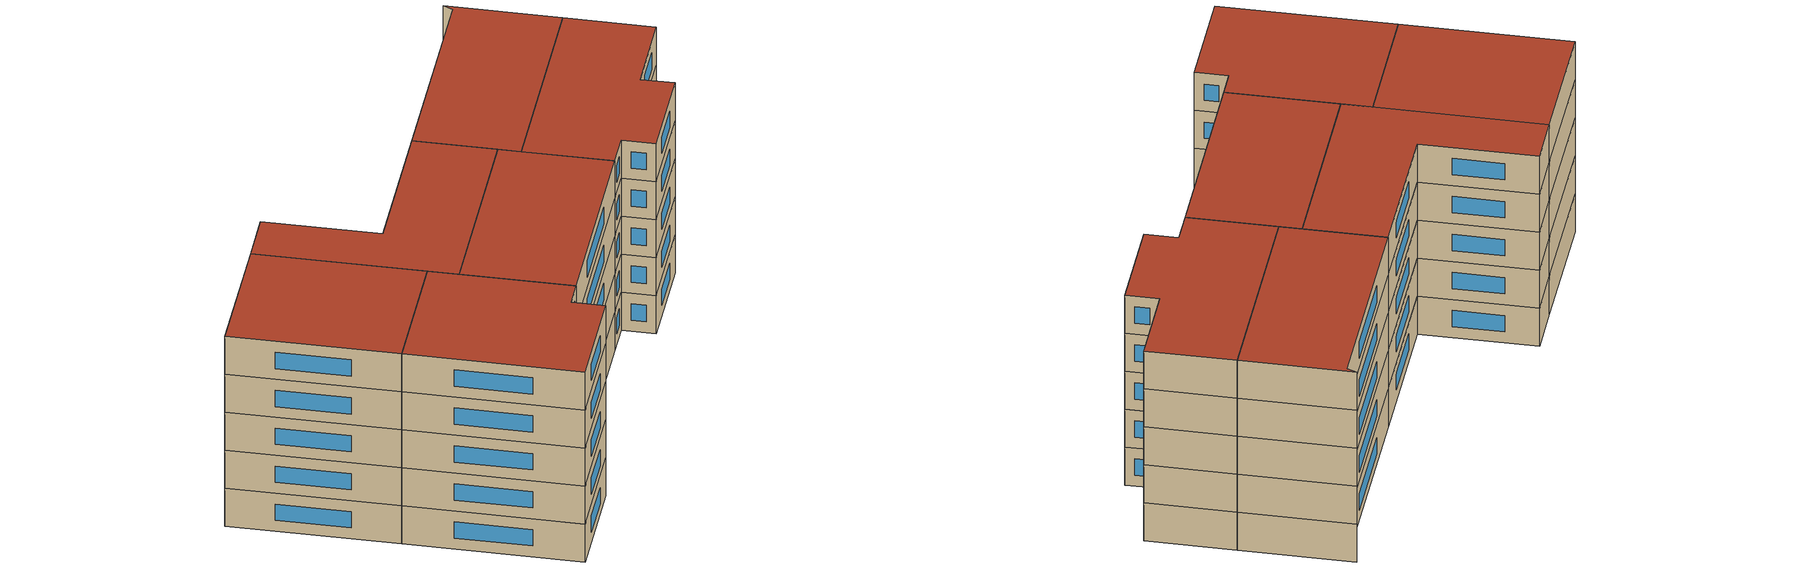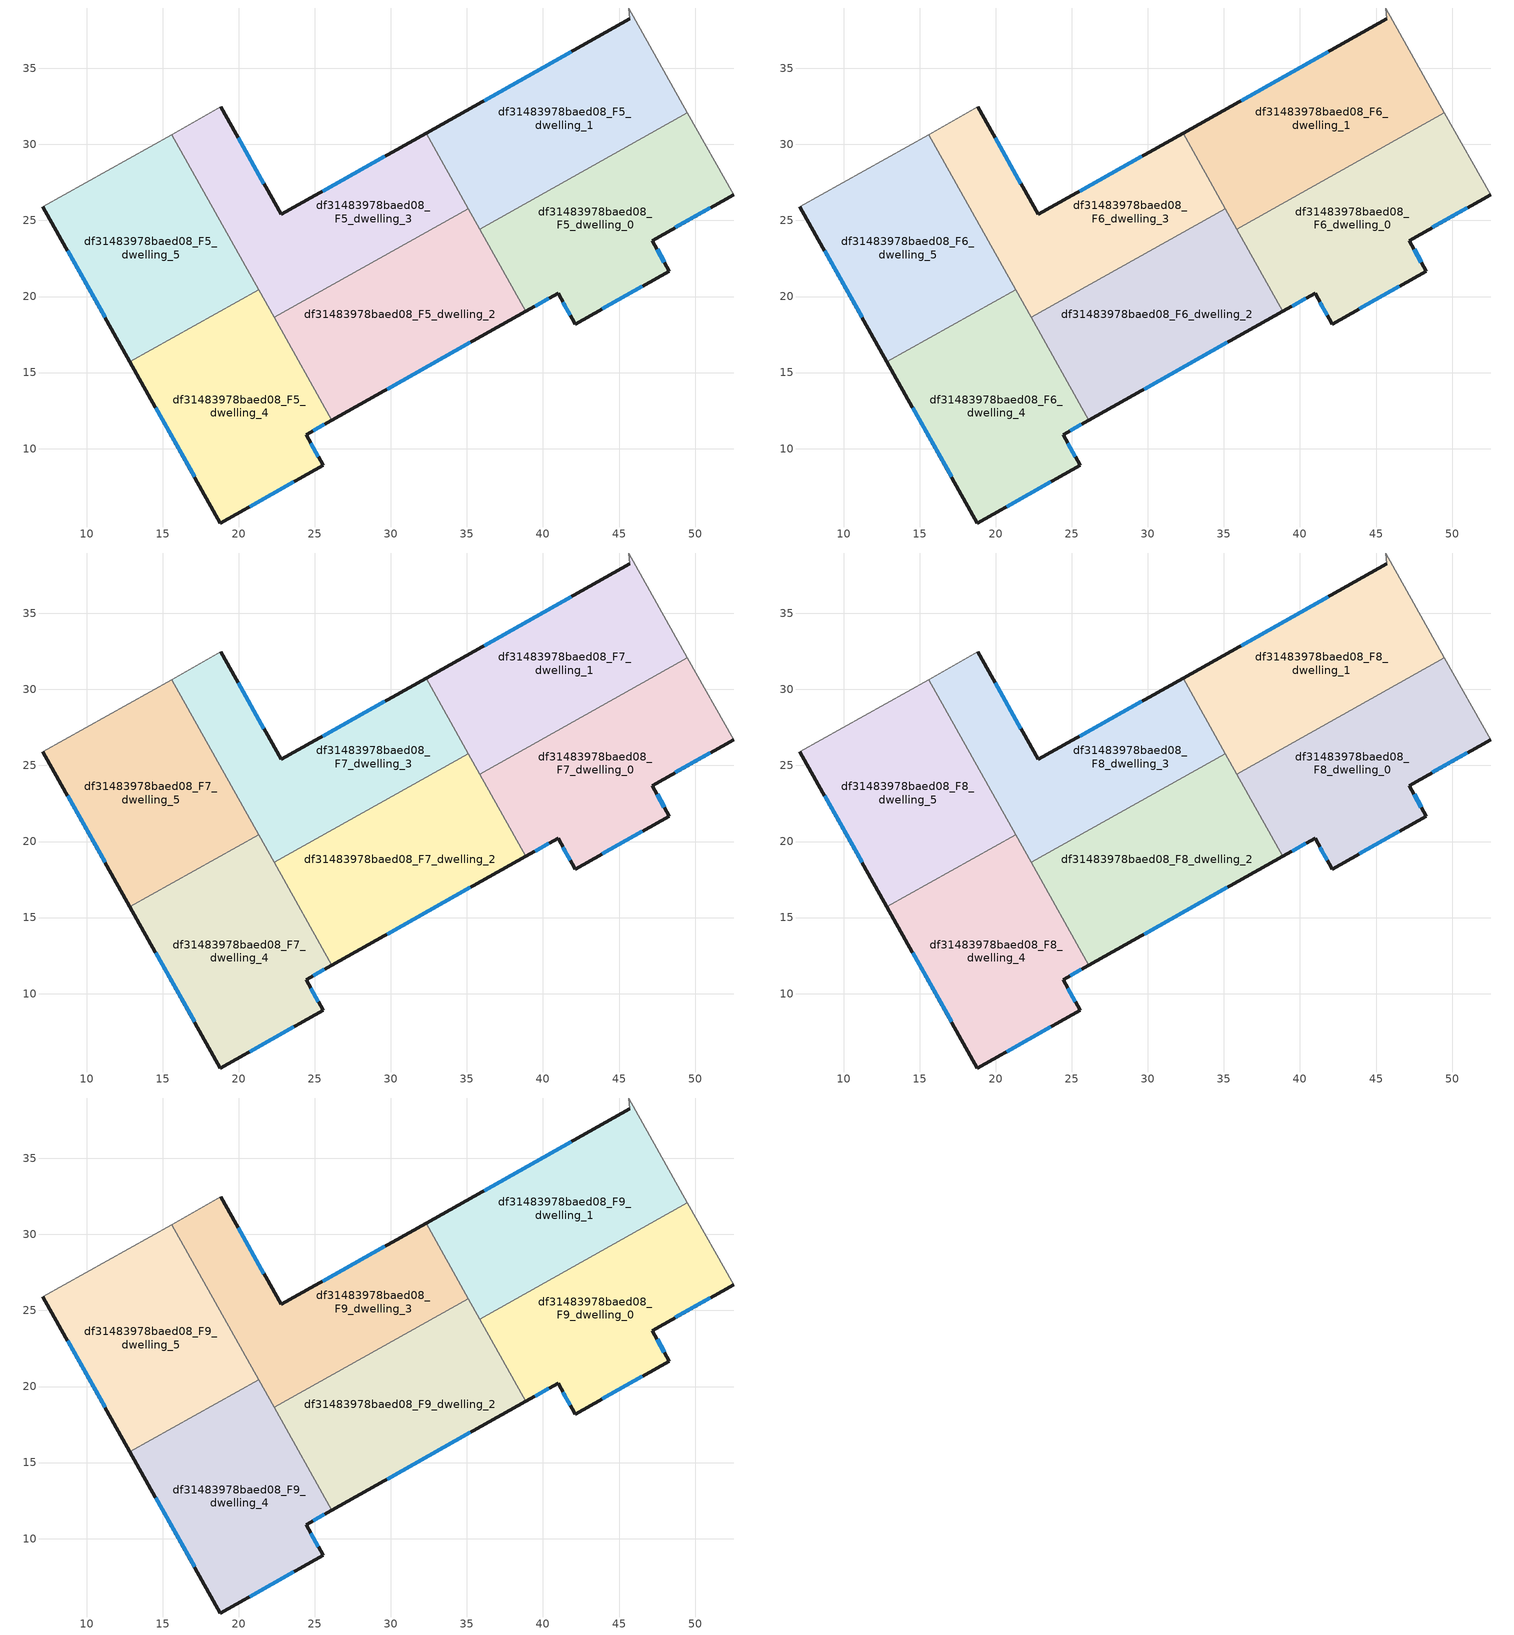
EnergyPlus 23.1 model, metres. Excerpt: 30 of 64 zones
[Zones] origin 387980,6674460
df31483978baed08_F5_dwelling_0
 floor to df31483978baed08_F4_dwelling_0 (EU_floor_Construction): 49.5,32.09 52.53,26.69 47.17,23.68 48.31,21.66 42.12,18.19 40.99,20.21 38.88,19.03 35.85,24.43 z15
 wall outside (EU_wall_Construction): 38.88,19.03 40.99,20.21 42.12,18.19 48.31,21.66 47.17,23.68 52.53,26.69 z15:18
 wall adiabatic (EU_wall_Construction): 52.53,26.69 49.5,32.09 z15:18
 wall to df31483978baed08_F5_dwelling_2 (EU_wall_Construction): 35.85,24.43 38.88,19.03 z15:18
 wall to df31483978baed08_F5_dwelling_1 (EU_wall_Construction): 49.5,32.09 35.85,24.43 z15:18
 window (EU_Window_Construction): 41.31,19.64 41.8,18.77 / 39.48,19.37 40.39,19.87 / 48.7,24.54 51,25.83 / 47.98,22.24 47.5,23.1 / 43.89,19.18 46.54,20.67 z15.86:17.14
df31483978baed08_F5_dwelling_1
 floor to df31483978baed08_F4_dwelling_1 (EU_floor_Construction): 45.64,38.97 49.5,32.09 35.85,24.43 32.31,30.74 45.7,38.25 z15
 wall outside (EU_wall_Construction): 45.7,38.25 32.31,30.74 z15:18
 wall adiabatic (EU_wall_Construction): 49.5,32.09 45.64,38.97 45.7,38.25 z15:18
 wall to df31483978baed08_F5_dwelling_3 (EU_wall_Construction): 32.31,30.74 35.09,25.78 z15:18
 wall to df31483978baed08_F5_dwelling_2 (EU_wall_Construction): 35.09,25.78 35.85,24.43 z15:18
 window (EU_Window_Construction): 41.87,36.1 36.13,32.89 z15.86:17.14
df31483978baed08_F5_dwelling_2
 floor to df31483978baed08_F4_dwelling_2 (EU_floor_Construction): 35.09,25.78 38.88,19.03 26.11,11.87 22.33,18.62 z15
 wall outside (EU_wall_Construction): 26.11,11.87 38.88,19.03 z15:18
 wall to df31483978baed08_F5_dwelling_3 (EU_wall_Construction): 35.09,25.78 22.33,18.62 z15:18
 wall to df31483978baed08_F5_dwelling_4 (EU_wall_Construction): 22.33,18.62 26.11,11.87 z15:18
 window (EU_Window_Construction): 29.76,13.91 35.23,16.98 z15.86:17.14
df31483978baed08_F5_dwelling_3
 floor to df31483978baed08_F4_dwelling_3 (EU_floor_Construction): 32.31,30.74 35.09,25.78 22.33,18.62 15.58,30.65 18.82,32.47 22.78,25.4 z15
 wall outside (EU_wall_Construction): 32.31,30.74 22.78,25.4 18.82,32.47 z15:18
 wall adiabatic (EU_wall_Construction): 18.82,32.47 15.58,30.65 z15:18
 wall to df31483978baed08_F5_dwelling_5 (EU_wall_Construction): 15.58,30.65 21.3,20.45 z15:18
 wall to df31483978baed08_F5_dwelling_4 (EU_wall_Construction): 21.3,20.45 22.33,18.62 z15:18
 window (EU_Window_Construction): 29.59,29.22 25.5,26.93 / 21.65,27.42 19.95,30.45 z15.86:17.14
df31483978baed08_F5_dwelling_4
 floor to df31483978baed08_F4_dwelling_4 (EU_floor_Construction): 21.3,20.45 26.11,11.87 24.42,10.91 25.55,8.9 18.79,5.11 12.84,15.71 z15
 wall outside (EU_wall_Construction): 12.84,15.71 18.79,5.11 25.55,8.9 24.42,10.91 26.11,11.87 z15:18
 wall to df31483978baed08_F5_dwelling_5 (EU_wall_Construction): 21.3,20.45 12.84,15.71 z15:18
 window (EU_Window_Construction): 24.9,11.19 25.63,11.59 / 25.23,9.48 24.74,10.34 / 20.72,6.19 23.62,7.82 / 14.54,12.68 17.09,8.14 z15.86:17.14
df31483978baed08_F5_dwelling_5
 floor to df31483978baed08_F4_dwelling_5 (EU_floor_Construction): 15.58,30.65 21.3,20.45 12.84,15.71 7.12,25.91 z15
 wall outside (EU_wall_Construction): 7.12,25.91 12.84,15.71 z15:18
 wall adiabatic (EU_wall_Construction): 15.58,30.65 7.12,25.91 z15:18
 window (EU_Window_Construction): 8.76,23 11.21,18.63 z15.86:17.14
df31483978baed08_F6_dwelling_0
 floor to df31483978baed08_F5_dwelling_0 (EU_floor_Construction): 49.5,32.09 52.53,26.69 47.17,23.68 48.31,21.66 42.12,18.19 40.99,20.21 38.88,19.03 35.85,24.43 z18
 wall outside (EU_wall_Construction): 38.88,19.03 40.99,20.21 42.12,18.19 48.31,21.66 47.17,23.68 52.53,26.69 z18:21
 wall adiabatic (EU_wall_Construction): 52.53,26.69 49.5,32.09 z18:21
 wall to df31483978baed08_F6_dwelling_2 (EU_wall_Construction): 35.85,24.43 38.88,19.03 z18:21
 wall to df31483978baed08_F6_dwelling_1 (EU_wall_Construction): 49.5,32.09 35.85,24.43 z18:21
 window (EU_Window_Construction): 41.31,19.64 41.8,18.77 / 39.48,19.37 40.39,19.87 / 48.7,24.54 51,25.83 / 47.98,22.24 47.5,23.1 / 43.89,19.18 46.54,20.67 z18.86:20.14
df31483978baed08_F6_dwelling_1
 floor to df31483978baed08_F5_dwelling_1 (EU_floor_Construction): 45.64,38.97 49.5,32.09 35.85,24.43 32.31,30.74 45.7,38.25 z18
 wall outside (EU_wall_Construction): 45.7,38.25 32.31,30.74 z18:21
 wall adiabatic (EU_wall_Construction): 49.5,32.09 45.64,38.97 45.7,38.25 z18:21
 wall to df31483978baed08_F6_dwelling_3 (EU_wall_Construction): 32.31,30.74 35.09,25.78 z18:21
 wall to df31483978baed08_F6_dwelling_2 (EU_wall_Construction): 35.09,25.78 35.85,24.43 z18:21
 window (EU_Window_Construction): 41.87,36.1 36.13,32.89 z18.86:20.14
df31483978baed08_F6_dwelling_2
 floor to df31483978baed08_F5_dwelling_2 (EU_floor_Construction): 35.09,25.78 38.88,19.03 26.11,11.87 22.33,18.62 z18
 wall outside (EU_wall_Construction): 26.11,11.87 38.88,19.03 z18:21
 wall to df31483978baed08_F6_dwelling_3 (EU_wall_Construction): 35.09,25.78 22.33,18.62 z18:21
 wall to df31483978baed08_F6_dwelling_4 (EU_wall_Construction): 22.33,18.62 26.11,11.87 z18:21
 window (EU_Window_Construction): 29.76,13.91 35.23,16.98 z18.86:20.14
df31483978baed08_F6_dwelling_3
 floor to df31483978baed08_F5_dwelling_3 (EU_floor_Construction): 32.31,30.74 35.09,25.78 22.33,18.62 15.58,30.65 18.82,32.47 22.78,25.4 z18
 wall outside (EU_wall_Construction): 32.31,30.74 22.78,25.4 18.82,32.47 z18:21
 wall adiabatic (EU_wall_Construction): 18.82,32.47 15.58,30.65 z18:21
 wall to df31483978baed08_F6_dwelling_5 (EU_wall_Construction): 15.58,30.65 21.3,20.45 z18:21
 wall to df31483978baed08_F6_dwelling_4 (EU_wall_Construction): 21.3,20.45 22.33,18.62 z18:21
 window (EU_Window_Construction): 29.59,29.22 25.5,26.93 / 21.65,27.42 19.95,30.45 z18.86:20.14
df31483978baed08_F6_dwelling_4
 floor to df31483978baed08_F5_dwelling_4 (EU_floor_Construction): 21.3,20.45 26.11,11.87 24.42,10.91 25.55,8.9 18.79,5.11 12.84,15.71 z18
 wall outside (EU_wall_Construction): 12.84,15.71 18.79,5.11 25.55,8.9 24.42,10.91 26.11,11.87 z18:21
 wall to df31483978baed08_F6_dwelling_5 (EU_wall_Construction): 21.3,20.45 12.84,15.71 z18:21
 window (EU_Window_Construction): 24.9,11.19 25.63,11.59 / 25.23,9.48 24.74,10.34 / 20.72,6.19 23.62,7.82 / 14.54,12.68 17.09,8.14 z18.86:20.14
df31483978baed08_F6_dwelling_5
 floor to df31483978baed08_F5_dwelling_5 (EU_floor_Construction): 15.58,30.65 21.3,20.45 12.84,15.71 7.12,25.91 z18
 wall outside (EU_wall_Construction): 7.12,25.91 12.84,15.71 z18:21
 wall adiabatic (EU_wall_Construction): 15.58,30.65 7.12,25.91 z18:21
 window (EU_Window_Construction): 8.76,23 11.21,18.63 z18.86:20.14
df31483978baed08_F7_dwelling_0
 floor to df31483978baed08_F6_dwelling_0 (EU_floor_Construction): 49.5,32.09 52.53,26.69 47.17,23.68 48.31,21.66 42.12,18.19 40.99,20.21 38.88,19.03 35.85,24.43 z21
 wall outside (EU_wall_Construction): 38.88,19.03 40.99,20.21 42.12,18.19 48.31,21.66 47.17,23.68 52.53,26.69 z21:24
 wall adiabatic (EU_wall_Construction): 52.53,26.69 49.5,32.09 z21:24
 wall to df31483978baed08_F7_dwelling_2 (EU_wall_Construction): 35.85,24.43 38.88,19.03 z21:24
 wall to df31483978baed08_F7_dwelling_1 (EU_wall_Construction): 49.5,32.09 35.85,24.43 z21:24
 window (EU_Window_Construction): 41.31,19.64 41.8,18.77 / 39.48,19.37 40.39,19.87 / 48.7,24.54 51,25.83 / 47.98,22.24 47.5,23.1 / 43.89,19.18 46.54,20.67 z21.86:23.14
df31483978baed08_F7_dwelling_1
 floor to df31483978baed08_F6_dwelling_1 (EU_floor_Construction): 45.64,38.97 49.5,32.09 35.85,24.43 32.31,30.74 45.7,38.25 z21
 wall outside (EU_wall_Construction): 45.7,38.25 32.31,30.74 z21:24
 wall adiabatic (EU_wall_Construction): 49.5,32.09 45.64,38.97 45.7,38.25 z21:24
 wall to df31483978baed08_F7_dwelling_3 (EU_wall_Construction): 32.31,30.74 35.09,25.78 z21:24
 wall to df31483978baed08_F7_dwelling_2 (EU_wall_Construction): 35.09,25.78 35.85,24.43 z21:24
 window (EU_Window_Construction): 41.87,36.1 36.13,32.89 z21.86:23.14
df31483978baed08_F7_dwelling_2
 floor to df31483978baed08_F6_dwelling_2 (EU_floor_Construction): 35.09,25.78 38.88,19.03 26.11,11.87 22.33,18.62 z21
 wall outside (EU_wall_Construction): 26.11,11.87 38.88,19.03 z21:24
 wall to df31483978baed08_F7_dwelling_3 (EU_wall_Construction): 35.09,25.78 22.33,18.62 z21:24
 wall to df31483978baed08_F7_dwelling_4 (EU_wall_Construction): 22.33,18.62 26.11,11.87 z21:24
 window (EU_Window_Construction): 29.76,13.91 35.23,16.98 z21.86:23.14
df31483978baed08_F7_dwelling_3
 floor to df31483978baed08_F6_dwelling_3 (EU_floor_Construction): 32.31,30.74 35.09,25.78 22.33,18.62 15.58,30.65 18.82,32.47 22.78,25.4 z21
 wall outside (EU_wall_Construction): 32.31,30.74 22.78,25.4 18.82,32.47 z21:24
 wall adiabatic (EU_wall_Construction): 18.82,32.47 15.58,30.65 z21:24
 wall to df31483978baed08_F7_dwelling_5 (EU_wall_Construction): 15.58,30.65 21.3,20.45 z21:24
 wall to df31483978baed08_F7_dwelling_4 (EU_wall_Construction): 21.3,20.45 22.33,18.62 z21:24
 window (EU_Window_Construction): 29.59,29.22 25.5,26.93 / 21.65,27.42 19.95,30.45 z21.86:23.14
df31483978baed08_F7_dwelling_4
 floor to df31483978baed08_F6_dwelling_4 (EU_floor_Construction): 21.3,20.45 26.11,11.87 24.42,10.91 25.55,8.9 18.79,5.11 12.84,15.71 z21
 wall outside (EU_wall_Construction): 12.84,15.71 18.79,5.11 25.55,8.9 24.42,10.91 26.11,11.87 z21:24
 wall to df31483978baed08_F7_dwelling_5 (EU_wall_Construction): 21.3,20.45 12.84,15.71 z21:24
 window (EU_Window_Construction): 24.9,11.19 25.63,11.59 / 25.23,9.48 24.74,10.34 / 20.72,6.19 23.62,7.82 / 14.54,12.68 17.09,8.14 z21.86:23.14
df31483978baed08_F7_dwelling_5
 floor to df31483978baed08_F6_dwelling_5 (EU_floor_Construction): 15.58,30.65 21.3,20.45 12.84,15.71 7.12,25.91 z21
 wall outside (EU_wall_Construction): 7.12,25.91 12.84,15.71 z21:24
 wall adiabatic (EU_wall_Construction): 15.58,30.65 7.12,25.91 z21:24
 window (EU_Window_Construction): 8.76,23 11.21,18.63 z21.86:23.14
df31483978baed08_F8_dwelling_0
 floor to df31483978baed08_F7_dwelling_0 (EU_floor_Construction): 49.5,32.09 52.53,26.69 47.17,23.68 48.31,21.66 42.12,18.19 40.99,20.21 38.88,19.03 35.85,24.43 z24
 wall outside (EU_wall_Construction): 38.88,19.03 40.99,20.21 42.12,18.19 48.31,21.66 47.17,23.68 52.53,26.69 z24:27
 wall adiabatic (EU_wall_Construction): 52.53,26.69 49.5,32.09 z24:27
 wall to df31483978baed08_F8_dwelling_2 (EU_wall_Construction): 35.85,24.43 38.88,19.03 z24:27
 wall to df31483978baed08_F8_dwelling_1 (EU_wall_Construction): 49.5,32.09 35.85,24.43 z24:27
 window (EU_Window_Construction): 41.31,19.64 41.8,18.77 / 39.48,19.37 40.39,19.87 / 48.7,24.54 51,25.83 / 47.98,22.24 47.5,23.1 / 43.89,19.18 46.54,20.67 z24.86:26.14
df31483978baed08_F8_dwelling_1
 floor to df31483978baed08_F7_dwelling_1 (EU_floor_Construction): 45.64,38.97 49.5,32.09 35.85,24.43 32.31,30.74 45.7,38.25 z24
 wall outside (EU_wall_Construction): 45.7,38.25 32.31,30.74 z24:27
 wall adiabatic (EU_wall_Construction): 49.5,32.09 45.64,38.97 45.7,38.25 z24:27
 wall to df31483978baed08_F8_dwelling_3 (EU_wall_Construction): 32.31,30.74 35.09,25.78 z24:27
 wall to df31483978baed08_F8_dwelling_2 (EU_wall_Construction): 35.09,25.78 35.85,24.43 z24:27
 window (EU_Window_Construction): 41.87,36.1 36.13,32.89 z24.86:26.14
df31483978baed08_F8_dwelling_2
 floor to df31483978baed08_F7_dwelling_2 (EU_floor_Construction): 35.09,25.78 38.88,19.03 26.11,11.87 22.33,18.62 z24
 wall outside (EU_wall_Construction): 26.11,11.87 38.88,19.03 z24:27
 wall to df31483978baed08_F8_dwelling_3 (EU_wall_Construction): 35.09,25.78 22.33,18.62 z24:27
 wall to df31483978baed08_F8_dwelling_4 (EU_wall_Construction): 22.33,18.62 26.11,11.87 z24:27
 window (EU_Window_Construction): 29.76,13.91 35.23,16.98 z24.86:26.14
df31483978baed08_F8_dwelling_3
 floor to df31483978baed08_F7_dwelling_3 (EU_floor_Construction): 32.31,30.74 35.09,25.78 22.33,18.62 15.58,30.65 18.82,32.47 22.78,25.4 z24
 wall outside (EU_wall_Construction): 32.31,30.74 22.78,25.4 18.82,32.47 z24:27
 wall adiabatic (EU_wall_Construction): 18.82,32.47 15.58,30.65 z24:27
 wall to df31483978baed08_F8_dwelling_5 (EU_wall_Construction): 15.58,30.65 21.3,20.45 z24:27
 wall to df31483978baed08_F8_dwelling_4 (EU_wall_Construction): 21.3,20.45 22.33,18.62 z24:27
 window (EU_Window_Construction): 29.59,29.22 25.5,26.93 / 21.65,27.42 19.95,30.45 z24.86:26.14
df31483978baed08_F8_dwelling_4
 floor to df31483978baed08_F7_dwelling_4 (EU_floor_Construction): 21.3,20.45 26.11,11.87 24.42,10.91 25.55,8.9 18.79,5.11 12.84,15.71 z24
 wall outside (EU_wall_Construction): 12.84,15.71 18.79,5.11 25.55,8.9 24.42,10.91 26.11,11.87 z24:27
 wall to df31483978baed08_F8_dwelling_5 (EU_wall_Construction): 21.3,20.45 12.84,15.71 z24:27
 window (EU_Window_Construction): 24.9,11.19 25.63,11.59 / 25.23,9.48 24.74,10.34 / 20.72,6.19 23.62,7.82 / 14.54,12.68 17.09,8.14 z24.86:26.14
df31483978baed08_F8_dwelling_5
 floor to df31483978baed08_F7_dwelling_5 (EU_floor_Construction): 15.58,30.65 21.3,20.45 12.84,15.71 7.12,25.91 z24
 wall outside (EU_wall_Construction): 7.12,25.91 12.84,15.71 z24:27
 wall adiabatic (EU_wall_Construction): 15.58,30.65 7.12,25.91 z24:27
 window (EU_Window_Construction): 8.76,23 11.21,18.63 z24.86:26.14
df31483978baed08_F9_dwelling_0
 floor to df31483978baed08_F8_dwelling_0 (EU_floor_Construction): 49.5,32.09 52.53,26.69 47.17,23.68 48.31,21.66 42.12,18.19 40.99,20.21 38.88,19.03 35.85,24.43 z27
 wall outside (EU_wall_Construction): 38.88,19.03 40.99,20.21 42.12,18.19 48.31,21.66 47.17,23.68 52.53,26.69 z27:30
 wall adiabatic (EU_wall_Construction): 52.53,26.69 49.5,32.09 z27:30
 wall to df31483978baed08_F9_dwelling_2 (EU_wall_Construction): 35.85,24.43 38.88,19.03 z27:30
 wall to df31483978baed08_F9_dwelling_1 (EU_wall_Construction): 49.5,32.09 35.85,24.43 z27:30
 window (EU_Window_Construction): 41.31,19.64 41.8,18.77 / 39.48,19.37 40.39,19.87 / 48.7,24.54 51,25.83 / 47.98,22.24 47.5,23.1 / 43.89,19.18 46.54,20.67 z27.86:29.14
 roof outside (EU_roof_Construction): 48.31,21.66 47.17,23.68 52.53,26.69 49.5,32.09 35.85,24.43 38.88,19.03 40.99,20.21 42.12,18.19 z30
df31483978baed08_F9_dwelling_1
 floor to df31483978baed08_F8_dwelling_1 (EU_floor_Construction): 45.64,38.97 49.5,32.09 35.85,24.43 32.31,30.74 45.7,38.25 z27
 wall outside (EU_wall_Construction): 45.7,38.25 32.31,30.74 z27:30
 wall adiabatic (EU_wall_Construction): 49.5,32.09 45.64,38.97 45.7,38.25 z27:30
 wall to df31483978baed08_F9_dwelling_3 (EU_wall_Construction): 32.31,30.74 35.09,25.78 z27:30
 wall to df31483978baed08_F9_dwelling_2 (EU_wall_Construction): 35.09,25.78 35.85,24.43 z27:30
 window (EU_Window_Construction): 41.87,36.1 36.13,32.89 z27.86:29.14
 roof outside (EU_roof_Construction): 49.5,32.09 45.64,38.97 45.7,38.25 32.31,30.74 35.85,24.43 z30
df31483978baed08_F9_dwelling_2
 floor to df31483978baed08_F8_dwelling_2 (EU_floor_Construction): 35.09,25.78 38.88,19.03 26.11,11.87 22.33,18.62 z27
 wall outside (EU_wall_Construction): 26.11,11.87 38.88,19.03 z27:30
 wall to df31483978baed08_F9_dwelling_3 (EU_wall_Construction): 35.09,25.78 22.33,18.62 z27:30
 wall to df31483978baed08_F9_dwelling_4 (EU_wall_Construction): 22.33,18.62 26.11,11.87 z27:30
 window (EU_Window_Construction): 29.76,13.91 35.23,16.98 z27.86:29.14
 roof outside (EU_roof_Construction): 38.88,19.03 35.09,25.78 22.33,18.62 26.11,11.87 z30
df31483978baed08_F9_dwelling_3
 floor to df31483978baed08_F8_dwelling_3 (EU_floor_Construction): 32.31,30.74 35.09,25.78 22.33,18.62 15.58,30.65 18.82,32.47 22.78,25.4 z27
 wall outside (EU_wall_Construction): 32.31,30.74 22.78,25.4 18.82,32.47 z27:30
 wall adiabatic (EU_wall_Construction): 18.82,32.47 15.58,30.65 z27:30
 wall to df31483978baed08_F9_dwelling_5 (EU_wall_Construction): 15.58,30.65 21.3,20.45 z27:30
 wall to df31483978baed08_F9_dwelling_4 (EU_wall_Construction): 21.3,20.45 22.33,18.62 z27:30
 window (EU_Window_Construction): 29.59,29.22 25.5,26.93 / 21.65,27.42 19.95,30.45 z27.86:29.14
 roof outside (EU_roof_Construction): 35.09,25.78 32.31,30.74 22.78,25.4 18.82,32.47 15.58,30.65 22.33,18.62 z30
df31483978baed08_F9_dwelling_4
 floor to df31483978baed08_F8_dwelling_4 (EU_floor_Construction): 21.3,20.45 26.11,11.87 24.42,10.91 25.55,8.9 18.79,5.11 12.84,15.71 z27
 wall outside (EU_wall_Construction): 12.84,15.71 18.79,5.11 25.55,8.9 24.42,10.91 26.11,11.87 z27:30
 wall to df31483978baed08_F9_dwelling_5 (EU_wall_Construction): 21.3,20.45 12.84,15.71 z27:30
 window (EU_Window_Construction): 24.9,11.19 25.63,11.59 / 25.23,9.48 24.74,10.34 / 20.72,6.19 23.62,7.82 / 14.54,12.68 17.09,8.14 z27.86:29.14
 roof outside (EU_roof_Construction): 25.55,8.9 24.42,10.91 26.11,11.87 21.3,20.45 12.84,15.71 18.79,5.11 z30
df31483978baed08_F9_dwelling_5
 floor to df31483978baed08_F8_dwelling_5 (EU_floor_Construction): 15.58,30.65 21.3,20.45 12.84,15.71 7.12,25.91 z27
 wall outside (EU_wall_Construction): 7.12,25.91 12.84,15.71 z27:30
 wall adiabatic (EU_wall_Construction): 15.58,30.65 7.12,25.91 z27:30
 window (EU_Window_Construction): 8.76,23 11.21,18.63 z27.86:29.14
 roof outside (EU_roof_Construction): 21.3,20.45 15.58,30.65 7.12,25.91 12.84,15.71 z30
[Building]
EU S2 Campaign: North Axis=0; Terrain=City; Solar Distribution=FullExterior
[Site:Location]
Helsinki-Vantaa.AP: Latitude=60.317; Longitude=24.963; Time Zone=2; Elevation=54.6
[SizingPeriod:WeatherFileDays]
AnnualSizingPeriod: Begin Month=1; Begin Day of Month=1; End Month=12; End Day of Month=31; Day of Week for Start Day=Monday; Use Weather File Daylight Saving Period=No; Use Weather File Rain and Snow Indicators=No
[MATERIAL]
EU_InternalMass_Material: Roughness=MediumRough; Thickness=0.1; Conductivity=1; Density=1800; Specific Heat=900; Thermal Absorptance=0.9; Solar Absorptance=0.7; Visible Absorptance=0.7
[MATERIAL:NOMASS] Roughness=MediumRough; Thermal Absorptance=0.9; Solar Absorptance=0.7; Visible Absorptance=0.7
Name | Thermal Resistance
EU_wall_NoMass | 5.91765
EU_roof_NoMass | 11.1778
EU_floor_NoMass | 6.2875
[WINDOWMATERIAL:SIMPLEGLAZINGSYSTEM]
EU_Window_SimpleGlazing: UFactor=0.994035; Solar Heat Gain Coefficient=0.7; Visible Transmittance=0.7
[CONSTRUCTION]
EU_wall_Construction: EU_wall_NoMass
EU_roof_Construction: EU_roof_NoMass
EU_floor_Construction: EU_floor_NoMass
EU_Window_Construction: EU_Window_SimpleGlazing
EU_InternalMass_Construction: EU_InternalMass_Material
[ZONE] Type=1; Multiplier=1; Ceiling Height=autocalculate; Floor Area=autocalculate; Part of Total Floor Area=Yes
Name | Volume
df31483978baed08_F5_dwelling_0; df31483978baed08_F6_dwelling_0; df31483978baed08_F7_dwelling_0; df31483978baed08_F8_dwelling_0; df31483978baed08_F9_dwelling_0 | 340.071
df31483978baed08_F5_dwelling_1; df31483978baed08_F6_dwelling_1; df31483978baed08_F7_dwelling_1; df31483978baed08_F8_dwelling_1; df31483978baed08_F9_dwelling_1 | 340.05
df31483978baed08_F5_dwelling_2; df31483978baed08_F6_dwelling_2; df31483978baed08_F7_dwelling_2; df31483978baed08_F8_dwelling_2; df31483978baed08_F9_dwelling_2 | 340.061
df31483978baed08_F5_dwelling_3; df31483978baed08_F6_dwelling_3; df31483978baed08_F7_dwelling_3; df31483978baed08_F8_dwelling_3; df31483978baed08_F9_dwelling_3 | 340.048
df31483978baed08_F5_dwelling_4; df31483978baed08_F6_dwelling_4; df31483978baed08_F7_dwelling_4; df31483978baed08_F8_dwelling_4; df31483978baed08_F9_dwelling_4 | 340.058
df31483978baed08_F5_dwelling_5; df31483978baed08_F6_dwelling_5; df31483978baed08_F7_dwelling_5; df31483978baed08_F8_dwelling_5; df31483978baed08_F9_dwelling_5 | 340.039
[INTERNALMASS] Construction=EU_InternalMass_Construction
Name | Zone or ZoneList | Surface Area
df31483978baed08_F5_dwelling_0_EU_InternalMass | df31483978baed08_F5_dwelling_0 | 113.357
df31483978baed08_F5_dwelling_1_EU_InternalMass | df31483978baed08_F5_dwelling_1 | 113.35
df31483978baed08_F5_dwelling_2_EU_InternalMass | df31483978baed08_F5_dwelling_2 | 113.353
df31483978baed08_F5_dwelling_3_EU_InternalMass | df31483978baed08_F5_dwelling_3 | 113.349
df31483978baed08_F5_dwelling_4_EU_InternalMass | df31483978baed08_F5_dwelling_4 | 113.353
df31483978baed08_F5_dwelling_5_EU_InternalMass | df31483978baed08_F5_dwelling_5 | 113.346
df31483978baed08_F6_dwelling_0_EU_InternalMass | df31483978baed08_F6_dwelling_0 | 113.357
df31483978baed08_F6_dwelling_1_EU_InternalMass | df31483978baed08_F6_dwelling_1 | 113.35
df31483978baed08_F6_dwelling_2_EU_InternalMass | df31483978baed08_F6_dwelling_2 | 113.353
df31483978baed08_F6_dwelling_3_EU_InternalMass | df31483978baed08_F6_dwelling_3 | 113.349
df31483978baed08_F6_dwelling_4_EU_InternalMass | df31483978baed08_F6_dwelling_4 | 113.353
df31483978baed08_F6_dwelling_5_EU_InternalMass | df31483978baed08_F6_dwelling_5 | 113.346
df31483978baed08_F7_dwelling_0_EU_InternalMass | df31483978baed08_F7_dwelling_0 | 113.357
df31483978baed08_F7_dwelling_1_EU_InternalMass | df31483978baed08_F7_dwelling_1 | 113.35
df31483978baed08_F7_dwelling_2_EU_InternalMass | df31483978baed08_F7_dwelling_2 | 113.353
df31483978baed08_F7_dwelling_3_EU_InternalMass | df31483978baed08_F7_dwelling_3 | 113.349
df31483978baed08_F7_dwelling_4_EU_InternalMass | df31483978baed08_F7_dwelling_4 | 113.353
df31483978baed08_F7_dwelling_5_EU_InternalMass | df31483978baed08_F7_dwelling_5 | 113.346
df31483978baed08_F8_dwelling_0_EU_InternalMass | df31483978baed08_F8_dwelling_0 | 113.357
df31483978baed08_F8_dwelling_1_EU_InternalMass | df31483978baed08_F8_dwelling_1 | 113.35
df31483978baed08_F8_dwelling_2_EU_InternalMass | df31483978baed08_F8_dwelling_2 | 113.353
df31483978baed08_F8_dwelling_3_EU_InternalMass | df31483978baed08_F8_dwelling_3 | 113.349
df31483978baed08_F8_dwelling_4_EU_InternalMass | df31483978baed08_F8_dwelling_4 | 113.353
df31483978baed08_F8_dwelling_5_EU_InternalMass | df31483978baed08_F8_dwelling_5 | 113.346
df31483978baed08_F9_dwelling_0_EU_InternalMass | df31483978baed08_F9_dwelling_0 | 113.357
df31483978baed08_F9_dwelling_1_EU_InternalMass | df31483978baed08_F9_dwelling_1 | 113.35
df31483978baed08_F9_dwelling_2_EU_InternalMass | df31483978baed08_F9_dwelling_2 | 113.353
df31483978baed08_F9_dwelling_3_EU_InternalMass | df31483978baed08_F9_dwelling_3 | 113.349
df31483978baed08_F9_dwelling_4_EU_InternalMass | df31483978baed08_F9_dwelling_4 | 113.353
df31483978baed08_F9_dwelling_5_EU_InternalMass | df31483978baed08_F9_dwelling_5 | 113.346
[OTHEREQUIPMENT] Fuel Type=Electricity; Design Level Calculation Method=Watts/Area; Power per Zone Floor Area=1; Fraction Latent=0; Fraction Radiant=0; Fraction Lost=0; Carbon Dioxide Generation Rate=0; EndUse Subcategory=EU_Step8_InternalGains
Name | Zone or ZoneList or Space or SpaceList | Schedule
EU_Step8_InternalGain_df31483978baed08_F5_dwelling_0_f000 | df31483978baed08_F5_dwelling_0 | EU_Step8_GainSchedule_df31483978baed08_F5_dwelling_0_f000
EU_Step8_InternalGain_df31483978baed08_F5_dwelling_1_f000 | df31483978baed08_F5_dwelling_1 | EU_Step8_GainSchedule_df31483978baed08_F5_dwelling_1_f000
EU_Step8_InternalGain_df31483978baed08_F5_dwelling_2_f000 | df31483978baed08_F5_dwelling_2 | EU_Step8_GainSchedule_df31483978baed08_F5_dwelling_2_f000
EU_Step8_InternalGain_df31483978baed08_F5_dwelling_3_f000 | df31483978baed08_F5_dwelling_3 | EU_Step8_GainSchedule_df31483978baed08_F5_dwelling_3_f000
EU_Step8_InternalGain_df31483978baed08_F5_dwelling_4_f000 | df31483978baed08_F5_dwelling_4 | EU_Step8_GainSchedule_df31483978baed08_F5_dwelling_4_f000
EU_Step8_InternalGain_df31483978baed08_F5_dwelling_5_f000 | df31483978baed08_F5_dwelling_5 | EU_Step8_GainSchedule_df31483978baed08_F5_dwelling_5_f000
EU_Step8_InternalGain_df31483978baed08_F6_dwelling_0_f000 | df31483978baed08_F6_dwelling_0 | EU_Step8_GainSchedule_df31483978baed08_F6_dwelling_0_f000
EU_Step8_InternalGain_df31483978baed08_F6_dwelling_1_f000 | df31483978baed08_F6_dwelling_1 | EU_Step8_GainSchedule_df31483978baed08_F6_dwelling_1_f000
EU_Step8_InternalGain_df31483978baed08_F6_dwelling_2_f000 | df31483978baed08_F6_dwelling_2 | EU_Step8_GainSchedule_df31483978baed08_F6_dwelling_2_f000
EU_Step8_InternalGain_df31483978baed08_F6_dwelling_3_f000 | df31483978baed08_F6_dwelling_3 | EU_Step8_GainSchedule_df31483978baed08_F6_dwelling_3_f000
EU_Step8_InternalGain_df31483978baed08_F6_dwelling_4_f000 | df31483978baed08_F6_dwelling_4 | EU_Step8_GainSchedule_df31483978baed08_F6_dwelling_4_f000
EU_Step8_InternalGain_df31483978baed08_F6_dwelling_5_f000 | df31483978baed08_F6_dwelling_5 | EU_Step8_GainSchedule_df31483978baed08_F6_dwelling_5_f000
EU_Step8_InternalGain_df31483978baed08_F7_dwelling_0_f000 | df31483978baed08_F7_dwelling_0 | EU_Step8_GainSchedule_df31483978baed08_F7_dwelling_0_f000
EU_Step8_InternalGain_df31483978baed08_F7_dwelling_1_f000 | df31483978baed08_F7_dwelling_1 | EU_Step8_GainSchedule_df31483978baed08_F7_dwelling_1_f000
EU_Step8_InternalGain_df31483978baed08_F7_dwelling_2_f000 | df31483978baed08_F7_dwelling_2 | EU_Step8_GainSchedule_df31483978baed08_F7_dwelling_2_f000
EU_Step8_InternalGain_df31483978baed08_F7_dwelling_3_f000 | df31483978baed08_F7_dwelling_3 | EU_Step8_GainSchedule_df31483978baed08_F7_dwelling_3_f000
EU_Step8_InternalGain_df31483978baed08_F7_dwelling_4_f000 | df31483978baed08_F7_dwelling_4 | EU_Step8_GainSchedule_df31483978baed08_F7_dwelling_4_f000
EU_Step8_InternalGain_df31483978baed08_F7_dwelling_5_f000 | df31483978baed08_F7_dwelling_5 | EU_Step8_GainSchedule_df31483978baed08_F7_dwelling_5_f000
EU_Step8_InternalGain_df31483978baed08_F8_dwelling_0_f000 | df31483978baed08_F8_dwelling_0 | EU_Step8_GainSchedule_df31483978baed08_F8_dwelling_0_f000
EU_Step8_InternalGain_df31483978baed08_F8_dwelling_1_f000 | df31483978baed08_F8_dwelling_1 | EU_Step8_GainSchedule_df31483978baed08_F8_dwelling_1_f000
EU_Step8_InternalGain_df31483978baed08_F8_dwelling_2_f000 | df31483978baed08_F8_dwelling_2 | EU_Step8_GainSchedule_df31483978baed08_F8_dwelling_2_f000
EU_Step8_InternalGain_df31483978baed08_F8_dwelling_3_f000 | df31483978baed08_F8_dwelling_3 | EU_Step8_GainSchedule_df31483978baed08_F8_dwelling_3_f000
EU_Step8_InternalGain_df31483978baed08_F8_dwelling_4_f000 | df31483978baed08_F8_dwelling_4 | EU_Step8_GainSchedule_df31483978baed08_F8_dwelling_4_f000
EU_Step8_InternalGain_df31483978baed08_F8_dwelling_5_f000 | df31483978baed08_F8_dwelling_5 | EU_Step8_GainSchedule_df31483978baed08_F8_dwelling_5_f000
EU_Step8_InternalGain_df31483978baed08_F9_dwelling_0_f000 | df31483978baed08_F9_dwelling_0 | EU_Step8_GainSchedule_df31483978baed08_F9_dwelling_0_f000
EU_Step8_InternalGain_df31483978baed08_F9_dwelling_1_f000 | df31483978baed08_F9_dwelling_1 | EU_Step8_GainSchedule_df31483978baed08_F9_dwelling_1_f000
EU_Step8_InternalGain_df31483978baed08_F9_dwelling_2_f000 | df31483978baed08_F9_dwelling_2 | EU_Step8_GainSchedule_df31483978baed08_F9_dwelling_2_f000
EU_Step8_InternalGain_df31483978baed08_F9_dwelling_3_f000 | df31483978baed08_F9_dwelling_3 | EU_Step8_GainSchedule_df31483978baed08_F9_dwelling_3_f000
EU_Step8_InternalGain_df31483978baed08_F9_dwelling_4_f000 | df31483978baed08_F9_dwelling_4 | EU_Step8_GainSchedule_df31483978baed08_F9_dwelling_4_f000
EU_Step8_InternalGain_df31483978baed08_F9_dwelling_5_f000 | df31483978baed08_F9_dwelling_5 | EU_Step8_GainSchedule_df31483978baed08_F9_dwelling_5_f000
[ZONEVENTILATION:DESIGNFLOWRATE] Schedule=EU_AlwaysOn; Design Flow Rate Calculation Method=AirChanges/Hour; Air Changes per Hour=0.596421; Ventilation Type=Natural; Fan Pressure Rise=0; Fan Total Efficiency=1; Constant Term Coefficient=1; Temperature Term Coefficient=0; Velocity Term Coefficient=0; Velocity Squared Term Coefficient=0; Minimum Indoor Temperature=-100; Maximum Indoor Temperature=100; Delta Temperature=-100; Minimum Outdoor Temperature=-100; Maximum Outdoor Temperature=100; Maximum Wind Speed=40
Name | Zone or ZoneList or Space or SpaceList
EU_ConstantAir_df31483978baed08_F5_dwelling_0 | df31483978baed08_F5_dwelling_0
EU_ConstantAir_df31483978baed08_F5_dwelling_1 | df31483978baed08_F5_dwelling_1
EU_ConstantAir_df31483978baed08_F5_dwelling_2 | df31483978baed08_F5_dwelling_2
EU_ConstantAir_df31483978baed08_F5_dwelling_3 | df31483978baed08_F5_dwelling_3
EU_ConstantAir_df31483978baed08_F5_dwelling_4 | df31483978baed08_F5_dwelling_4
EU_ConstantAir_df31483978baed08_F5_dwelling_5 | df31483978baed08_F5_dwelling_5
EU_ConstantAir_df31483978baed08_F6_dwelling_0 | df31483978baed08_F6_dwelling_0
EU_ConstantAir_df31483978baed08_F6_dwelling_1 | df31483978baed08_F6_dwelling_1
EU_ConstantAir_df31483978baed08_F6_dwelling_2 | df31483978baed08_F6_dwelling_2
EU_ConstantAir_df31483978baed08_F6_dwelling_3 | df31483978baed08_F6_dwelling_3
EU_ConstantAir_df31483978baed08_F6_dwelling_4 | df31483978baed08_F6_dwelling_4
EU_ConstantAir_df31483978baed08_F6_dwelling_5 | df31483978baed08_F6_dwelling_5
EU_ConstantAir_df31483978baed08_F7_dwelling_0 | df31483978baed08_F7_dwelling_0
EU_ConstantAir_df31483978baed08_F7_dwelling_1 | df31483978baed08_F7_dwelling_1
EU_ConstantAir_df31483978baed08_F7_dwelling_2 | df31483978baed08_F7_dwelling_2
EU_ConstantAir_df31483978baed08_F7_dwelling_3 | df31483978baed08_F7_dwelling_3
EU_ConstantAir_df31483978baed08_F7_dwelling_4 | df31483978baed08_F7_dwelling_4
EU_ConstantAir_df31483978baed08_F7_dwelling_5 | df31483978baed08_F7_dwelling_5
EU_ConstantAir_df31483978baed08_F8_dwelling_0 | df31483978baed08_F8_dwelling_0
EU_ConstantAir_df31483978baed08_F8_dwelling_1 | df31483978baed08_F8_dwelling_1
EU_ConstantAir_df31483978baed08_F8_dwelling_2 | df31483978baed08_F8_dwelling_2
EU_ConstantAir_df31483978baed08_F8_dwelling_3 | df31483978baed08_F8_dwelling_3
EU_ConstantAir_df31483978baed08_F8_dwelling_4 | df31483978baed08_F8_dwelling_4
EU_ConstantAir_df31483978baed08_F8_dwelling_5 | df31483978baed08_F8_dwelling_5
EU_ConstantAir_df31483978baed08_F9_dwelling_0 | df31483978baed08_F9_dwelling_0
EU_ConstantAir_df31483978baed08_F9_dwelling_1 | df31483978baed08_F9_dwelling_1
EU_ConstantAir_df31483978baed08_F9_dwelling_2 | df31483978baed08_F9_dwelling_2
EU_ConstantAir_df31483978baed08_F9_dwelling_3 | df31483978baed08_F9_dwelling_3
EU_ConstantAir_df31483978baed08_F9_dwelling_4 | df31483978baed08_F9_dwelling_4
EU_ConstantAir_df31483978baed08_F9_dwelling_5 | df31483978baed08_F9_dwelling_5
[HVACTEMPLATE:THERMOSTAT] Constant Heating Setpoint=20; Constant Cooling Setpoint=50
EU_HeatOnly_df31483978baed08_F0_dwelling_0; EU_HeatOnly_df31483978baed08_F0_dwelling_1; EU_HeatOnly_df31483978baed08_F0_dwelling_2; EU_HeatOnly_df31483978baed08_F0_dwelling_3; EU_HeatOnly_df31483978baed08_F0_dwelling_4; EU_HeatOnly_df31483978baed08_F0_dwelling_5; EU_HeatOnly_df31483978baed08_F0_dwelling_6; EU_HeatOnly_df31483978baed08_F1_dwelling_0; EU_HeatOnly_df31483978baed08_F1_dwelling_1; EU_HeatOnly_df31483978baed08_F1_dwelling_2; EU_HeatOnly_df31483978baed08_F1_dwelling_3; EU_HeatOnly_df31483978baed08_F1_dwelling_4; EU_HeatOnly_df31483978baed08_F1_dwelling_5; EU_HeatOnly_df31483978baed08_F1_dwelling_6; EU_HeatOnly_df31483978baed08_F2_dwelling_0; EU_HeatOnly_df31483978baed08_F2_dwelling_1; EU_HeatOnly_df31483978baed08_F2_dwelling_2; EU_HeatOnly_df31483978baed08_F2_dwelling_3; EU_HeatOnly_df31483978baed08_F2_dwelling_4; EU_HeatOnly_df31483978baed08_F2_dwelling_5; EU_HeatOnly_df31483978baed08_F2_dwelling_6; EU_HeatOnly_df31483978baed08_F3_dwelling_0; EU_HeatOnly_df31483978baed08_F3_dwelling_1; EU_HeatOnly_df31483978baed08_F3_dwelling_2; EU_HeatOnly_df31483978baed08_F3_dwelling_3; EU_HeatOnly_df31483978baed08_F3_dwelling_4; EU_HeatOnly_df31483978baed08_F3_dwelling_5; EU_HeatOnly_df31483978baed08_F3_dwelling_6; EU_HeatOnly_df31483978baed08_F4_dwelling_0; EU_HeatOnly_df31483978baed08_F4_dwelling_1; EU_HeatOnly_df31483978baed08_F4_dwelling_2; EU_HeatOnly_df31483978baed08_F4_dwelling_3; EU_HeatOnly_df31483978baed08_F4_dwelling_4; EU_HeatOnly_df31483978baed08_F4_dwelling_5; EU_HeatOnly_df31483978baed08_F5_dwelling_0; EU_HeatOnly_df31483978baed08_F5_dwelling_1; EU_HeatOnly_df31483978baed08_F5_dwelling_2; EU_HeatOnly_df31483978baed08_F5_dwelling_3; EU_HeatOnly_df31483978baed08_F5_dwelling_4; EU_HeatOnly_df31483978baed08_F5_dwelling_5; EU_HeatOnly_df31483978baed08_F6_dwelling_0; EU_HeatOnly_df31483978baed08_F6_dwelling_1; EU_HeatOnly_df31483978baed08_F6_dwelling_2; EU_HeatOnly_df31483978baed08_F6_dwelling_3; EU_HeatOnly_df31483978baed08_F6_dwelling_4; EU_HeatOnly_df31483978baed08_F6_dwelling_5; EU_HeatOnly_df31483978baed08_F7_dwelling_0; EU_HeatOnly_df31483978baed08_F7_dwelling_1; EU_HeatOnly_df31483978baed08_F7_dwelling_2; EU_HeatOnly_df31483978baed08_F7_dwelling_3; EU_HeatOnly_df31483978baed08_F7_dwelling_4; EU_HeatOnly_df31483978baed08_F7_dwelling_5; EU_HeatOnly_df31483978baed08_F8_dwelling_0; EU_HeatOnly_df31483978baed08_F8_dwelling_1; EU_HeatOnly_df31483978baed08_F8_dwelling_2; EU_HeatOnly_df31483978baed08_F8_dwelling_3; EU_HeatOnly_df31483978baed08_F8_dwelling_4; EU_HeatOnly_df31483978baed08_F8_dwelling_5; EU_HeatOnly_df31483978baed08_F9_dwelling_0; EU_HeatOnly_df31483978baed08_F9_dwelling_1; EU_HeatOnly_df31483978baed08_F9_dwelling_2; EU_HeatOnly_df31483978baed08_F9_dwelling_3; EU_HeatOnly_df31483978baed08_F9_dwelling_4; EU_HeatOnly_df31483978baed08_F9_dwelling_5
[HVACTEMPLATE:ZONE:IDEALLOADSAIRSYSTEM] System Availability Schedule=EU_AlwaysOn; Maximum Heating Supply Air Temperature=50; Minimum Cooling Supply Air Temperature=13; Maximum Heating Supply Air Humidity Ratio=0.0156; Minimum Cooling Supply Air Humidity Ratio=0.0077; Heating Limit=NoLimit; Cooling Limit=NoLimit; Heating Availability Schedule=EU_AlwaysOn; Cooling Availability Schedule=EU_CoolingOff; Dehumidification Control Type=ConstantSensibleHeatRatio; Cooling Sensible Heat Ratio=0.7; Dehumidification Setpoint=60; Humidification Control Type=None; Humidification Setpoint=30; Outdoor Air Method=None; Outdoor Air Flow Rate per Person=0.00944; Outdoor Air Flow Rate per Zone Floor Area=0; Outdoor Air Flow Rate per Zone=0; Demand Controlled Ventilation Type=None; Outdoor Air Economizer Type=NoEconomizer; Heat Recovery Type=None; Sensible Heat Recovery Effectiveness=0.7; Latent Heat Recovery Effectiveness=0.65
Name | Template Thermostat
df31483978baed08_F5_dwelling_0 | EU_HeatOnly_df31483978baed08_F5_dwelling_0
df31483978baed08_F5_dwelling_1 | EU_HeatOnly_df31483978baed08_F5_dwelling_1
df31483978baed08_F5_dwelling_2 | EU_HeatOnly_df31483978baed08_F5_dwelling_2
df31483978baed08_F5_dwelling_3 | EU_HeatOnly_df31483978baed08_F5_dwelling_3
df31483978baed08_F5_dwelling_4 | EU_HeatOnly_df31483978baed08_F5_dwelling_4
df31483978baed08_F5_dwelling_5 | EU_HeatOnly_df31483978baed08_F5_dwelling_5
df31483978baed08_F6_dwelling_0 | EU_HeatOnly_df31483978baed08_F6_dwelling_0
df31483978baed08_F6_dwelling_1 | EU_HeatOnly_df31483978baed08_F6_dwelling_1
df31483978baed08_F6_dwelling_2 | EU_HeatOnly_df31483978baed08_F6_dwelling_2
df31483978baed08_F6_dwelling_3 | EU_HeatOnly_df31483978baed08_F6_dwelling_3
df31483978baed08_F6_dwelling_4 | EU_HeatOnly_df31483978baed08_F6_dwelling_4
df31483978baed08_F6_dwelling_5 | EU_HeatOnly_df31483978baed08_F6_dwelling_5
df31483978baed08_F7_dwelling_0 | EU_HeatOnly_df31483978baed08_F7_dwelling_0
df31483978baed08_F7_dwelling_1 | EU_HeatOnly_df31483978baed08_F7_dwelling_1
df31483978baed08_F7_dwelling_2 | EU_HeatOnly_df31483978baed08_F7_dwelling_2
df31483978baed08_F7_dwelling_3 | EU_HeatOnly_df31483978baed08_F7_dwelling_3
df31483978baed08_F7_dwelling_4 | EU_HeatOnly_df31483978baed08_F7_dwelling_4
df31483978baed08_F7_dwelling_5 | EU_HeatOnly_df31483978baed08_F7_dwelling_5
df31483978baed08_F8_dwelling_0 | EU_HeatOnly_df31483978baed08_F8_dwelling_0
df31483978baed08_F8_dwelling_1 | EU_HeatOnly_df31483978baed08_F8_dwelling_1
df31483978baed08_F8_dwelling_2 | EU_HeatOnly_df31483978baed08_F8_dwelling_2
df31483978baed08_F8_dwelling_3 | EU_HeatOnly_df31483978baed08_F8_dwelling_3
df31483978baed08_F8_dwelling_4 | EU_HeatOnly_df31483978baed08_F8_dwelling_4
df31483978baed08_F8_dwelling_5 | EU_HeatOnly_df31483978baed08_F8_dwelling_5
df31483978baed08_F9_dwelling_0 | EU_HeatOnly_df31483978baed08_F9_dwelling_0
df31483978baed08_F9_dwelling_1 | EU_HeatOnly_df31483978baed08_F9_dwelling_1
df31483978baed08_F9_dwelling_2 | EU_HeatOnly_df31483978baed08_F9_dwelling_2
df31483978baed08_F9_dwelling_3 | EU_HeatOnly_df31483978baed08_F9_dwelling_3
df31483978baed08_F9_dwelling_4 | EU_HeatOnly_df31483978baed08_F9_dwelling_4
df31483978baed08_F9_dwelling_5 | EU_HeatOnly_df31483978baed08_F9_dwelling_5
[SIZING:ZONE] Zone Cooling Design Supply Air Temperature Input Method=SupplyAirTemperature; Zone Cooling Design Supply Air Temperature=13; Zone Heating Design Supply Air Temperature Input Method=SupplyAirTemperature; Zone Heating Design Supply Air Temperature=50; Zone Cooling Design Supply Air Humidity Ratio=0.008; Zone Heating Design Supply Air Humidity Ratio=0.008; Cooling Design Air Flow Method=DesignDay; Cooling Design Air Flow Rate=0; Cooling Minimum Air Flow per Zone Floor Area=0.000762; Cooling Minimum Air Flow=0; Cooling Minimum Air Flow Fraction=0.2; Heating Design Air Flow Method=DesignDay; Heating Design Air Flow Rate=0; Heating Maximum Air Flow per Zone Floor Area=0.002032; Heating Maximum Air Flow=0.141576; Heating Maximum Air Flow Fraction=0.3; Account for Dedicated Outdoor Air System=No; Dedicated Outdoor Air System Control Strategy=NeutralSupplyAir; Dedicated Outdoor Air Low Setpoint Temperature for Design=autosize; Dedicated Outdoor Air High Setpoint Temperature for Design=autosize; Zone Load Sizing Method=Sensible Load Only No Latent Load; Zone Latent Cooling Design Supply Air Humidity Ratio Input Method=HumidityRatioDifference; Zone Cooling Design Supply Air Humidity Ratio Difference=0.005; Zone Latent Heating Design Supply Air Humidity Ratio Input Method=HumidityRatioDifference; Zone Humidification Design Supply Air Humidity Ratio Difference=0.005
df31483978baed08_F5_dwelling_0; df31483978baed08_F5_dwelling_1; df31483978baed08_F5_dwelling_2; df31483978baed08_F5_dwelling_3; df31483978baed08_F5_dwelling_4; df31483978baed08_F5_dwelling_5; df31483978baed08_F6_dwelling_0; df31483978baed08_F6_dwelling_1; df31483978baed08_F6_dwelling_2; df31483978baed08_F6_dwelling_3; df31483978baed08_F6_dwelling_4; df31483978baed08_F6_dwelling_5; df31483978baed08_F7_dwelling_0; df31483978baed08_F7_dwelling_1; df31483978baed08_F7_dwelling_2; df31483978baed08_F7_dwelling_3; df31483978baed08_F7_dwelling_4; df31483978baed08_F7_dwelling_5; df31483978baed08_F8_dwelling_0; df31483978baed08_F8_dwelling_1; df31483978baed08_F8_dwelling_2; df31483978baed08_F8_dwelling_3; df31483978baed08_F8_dwelling_4; df31483978baed08_F8_dwelling_5; df31483978baed08_F9_dwelling_0; df31483978baed08_F9_dwelling_1; df31483978baed08_F9_dwelling_2; df31483978baed08_F9_dwelling_3; df31483978baed08_F9_dwelling_4; df31483978baed08_F9_dwelling_5
[SCHEDULE:CONSTANT]
Name | Hourly Value
EU_AlwaysOn | 1
EU_CoolingOff | 0
[SCHEDULE:FILE] Column Number=1; Rows to Skip at Top=0; Number of Hours of Data=8760; Column Separator=Comma; Interpolate to Timestep=No; Minutes per Item=60; Adjust Schedule for Daylight Savings=Yes
Name | File
EU_Step8_GainSchedule_df31483978baed08_F5_dwelling_0_f000 | ../../schedules/df31483978baed08/df31483978baed08_F5_dwelling_0_f000_gain.csv
EU_Step8_GainSchedule_df31483978baed08_F5_dwelling_1_f000 | ../../schedules/df31483978baed08/df31483978baed08_F5_dwelling_1_f000_gain.csv
EU_Step8_GainSchedule_df31483978baed08_F5_dwelling_2_f000 | ../../schedules/df31483978baed08/df31483978baed08_F5_dwelling_2_f000_gain.csv
EU_Step8_GainSchedule_df31483978baed08_F5_dwelling_3_f000 | ../../schedules/df31483978baed08/df31483978baed08_F5_dwelling_3_f000_gain.csv
EU_Step8_GainSchedule_df31483978baed08_F5_dwelling_4_f000 | ../../schedules/df31483978baed08/df31483978baed08_F5_dwelling_4_f000_gain.csv
EU_Step8_GainSchedule_df31483978baed08_F5_dwelling_5_f000 | ../../schedules/df31483978baed08/df31483978baed08_F5_dwelling_5_f000_gain.csv
EU_Step8_GainSchedule_df31483978baed08_F6_dwelling_0_f000 | ../../schedules/df31483978baed08/df31483978baed08_F6_dwelling_0_f000_gain.csv
EU_Step8_GainSchedule_df31483978baed08_F6_dwelling_1_f000 | ../../schedules/df31483978baed08/df31483978baed08_F6_dwelling_1_f000_gain.csv
EU_Step8_GainSchedule_df31483978baed08_F6_dwelling_2_f000 | ../../schedules/df31483978baed08/df31483978baed08_F6_dwelling_2_f000_gain.csv
EU_Step8_GainSchedule_df31483978baed08_F6_dwelling_3_f000 | ../../schedules/df31483978baed08/df31483978baed08_F6_dwelling_3_f000_gain.csv
EU_Step8_GainSchedule_df31483978baed08_F6_dwelling_4_f000 | ../../schedules/df31483978baed08/df31483978baed08_F6_dwelling_4_f000_gain.csv
EU_Step8_GainSchedule_df31483978baed08_F6_dwelling_5_f000 | ../../schedules/df31483978baed08/df31483978baed08_F6_dwelling_5_f000_gain.csv
EU_Step8_GainSchedule_df31483978baed08_F7_dwelling_0_f000 | ../../schedules/df31483978baed08/df31483978baed08_F7_dwelling_0_f000_gain.csv
EU_Step8_GainSchedule_df31483978baed08_F7_dwelling_1_f000 | ../../schedules/df31483978baed08/df31483978baed08_F7_dwelling_1_f000_gain.csv
EU_Step8_GainSchedule_df31483978baed08_F7_dwelling_2_f000 | ../../schedules/df31483978baed08/df31483978baed08_F7_dwelling_2_f000_gain.csv
EU_Step8_GainSchedule_df31483978baed08_F7_dwelling_3_f000 | ../../schedules/df31483978baed08/df31483978baed08_F7_dwelling_3_f000_gain.csv
EU_Step8_GainSchedule_df31483978baed08_F7_dwelling_4_f000 | ../../schedules/df31483978baed08/df31483978baed08_F7_dwelling_4_f000_gain.csv
EU_Step8_GainSchedule_df31483978baed08_F7_dwelling_5_f000 | ../../schedules/df31483978baed08/df31483978baed08_F7_dwelling_5_f000_gain.csv
EU_Step8_GainSchedule_df31483978baed08_F8_dwelling_0_f000 | ../../schedules/df31483978baed08/df31483978baed08_F8_dwelling_0_f000_gain.csv
EU_Step8_GainSchedule_df31483978baed08_F8_dwelling_1_f000 | ../../schedules/df31483978baed08/df31483978baed08_F8_dwelling_1_f000_gain.csv
EU_Step8_GainSchedule_df31483978baed08_F8_dwelling_2_f000 | ../../schedules/df31483978baed08/df31483978baed08_F8_dwelling_2_f000_gain.csv
EU_Step8_GainSchedule_df31483978baed08_F8_dwelling_3_f000 | ../../schedules/df31483978baed08/df31483978baed08_F8_dwelling_3_f000_gain.csv
EU_Step8_GainSchedule_df31483978baed08_F8_dwelling_4_f000 | ../../schedules/df31483978baed08/df31483978baed08_F8_dwelling_4_f000_gain.csv
EU_Step8_GainSchedule_df31483978baed08_F8_dwelling_5_f000 | ../../schedules/df31483978baed08/df31483978baed08_F8_dwelling_5_f000_gain.csv
EU_Step8_GainSchedule_df31483978baed08_F9_dwelling_0_f000 | ../../schedules/df31483978baed08/df31483978baed08_F9_dwelling_0_f000_gain.csv
EU_Step8_GainSchedule_df31483978baed08_F9_dwelling_1_f000 | ../../schedules/df31483978baed08/df31483978baed08_F9_dwelling_1_f000_gain.csv
EU_Step8_GainSchedule_df31483978baed08_F9_dwelling_2_f000 | ../../schedules/df31483978baed08/df31483978baed08_F9_dwelling_2_f000_gain.csv
EU_Step8_GainSchedule_df31483978baed08_F9_dwelling_3_f000 | ../../schedules/df31483978baed08/df31483978baed08_F9_dwelling_3_f000_gain.csv
EU_Step8_GainSchedule_df31483978baed08_F9_dwelling_4_f000 | ../../schedules/df31483978baed08/df31483978baed08_F9_dwelling_4_f000_gain.csv
EU_Step8_GainSchedule_df31483978baed08_F9_dwelling_5_f000 | ../../schedules/df31483978baed08/df31483978baed08_F9_dwelling_5_f000_gain.csv
